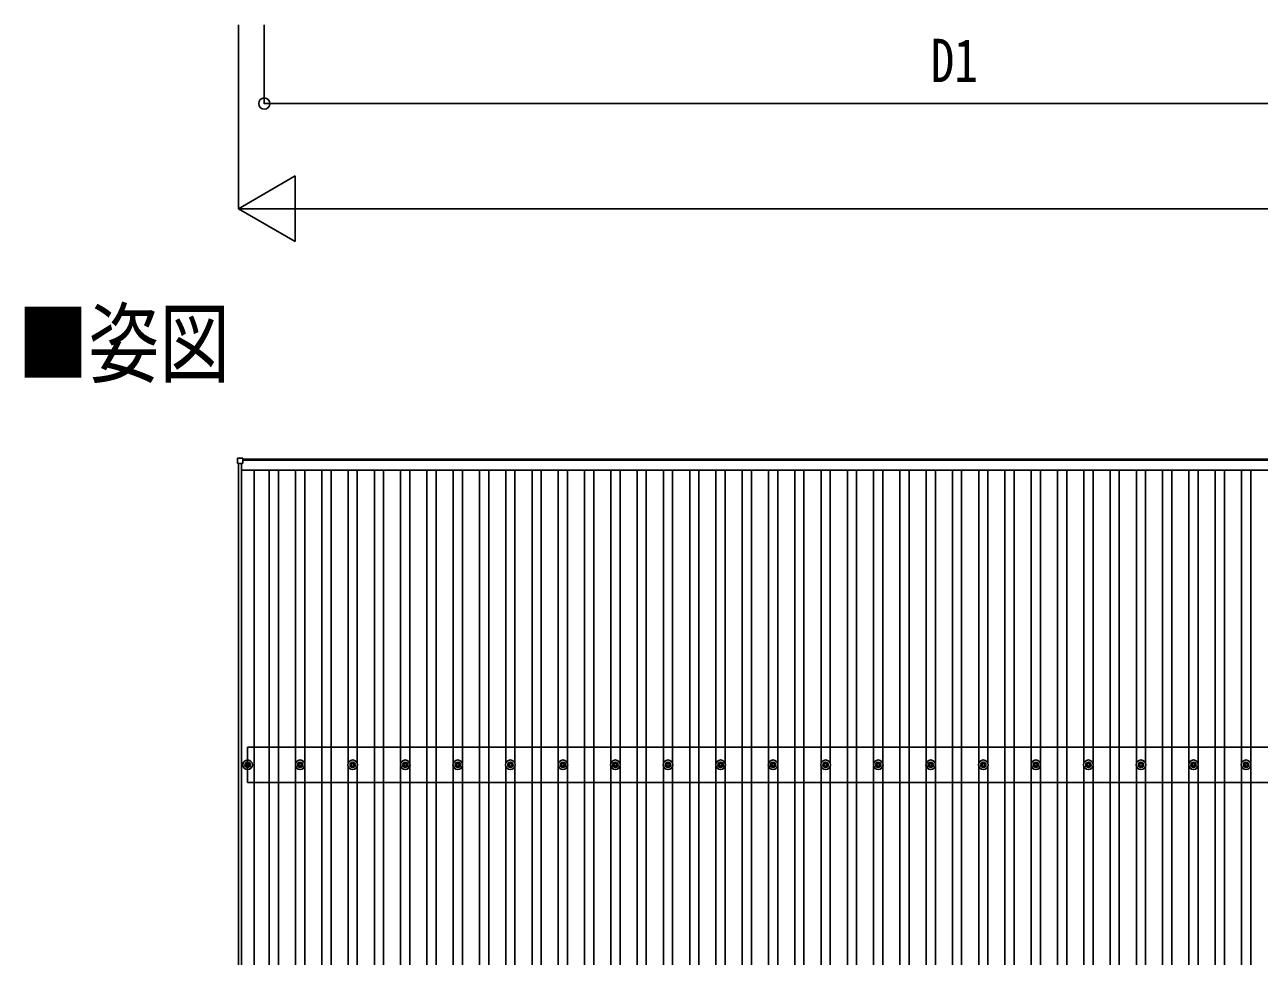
# Model space of a CAD drawing. Units: millimetres, scale not verified. Extents: x -21025 to 21025, y -14850 to 14850.
# Drawn here: x -17775 to -13077, y 3781 to 7325 of the extents above; entities that cross this region are included whole.
import ezdxf
from ezdxf.enums import TextEntityAlignment as Align

# ---------------------------------------------------------------- set-up
doc = ezdxf.new("R2010")
doc.units = ezdxf.units.MM
doc.header["$LTSCALE"] = 60
for name, color, linetype in [('0-2_USER1', 3, 'Continuous'), ('0-5_YKK_13', 4, 'Continuous'), ('0-6_YKK_A1', 4, 'Continuous'), ('0-7_YKK_D', 6, 'Continuous')]:
    doc.layers.add(name, color=color, linetype=linetype)
doc.styles.add('ＭＳ ゴシック', font='')
doc.styles.get('ＭＳ ゴシック').set_extended_font_data('MS Gothic')

msp = doc.modelspace()

# ---------------------------------------------------------------- linework, layer by layer
at = {"layer": '0-5_YKK_13'}
for p, q in [((-16965.2, 5657.17), (-16965.2, 5675.17)), ((-16964.2, 5676.17), (-16946.2, 5676.17)), ((-16946.2, 5656.17), (-16964.2, 5656.17)), ((-16945.2, 5675.17), (-16945.2, 5657.17)), ((-16936.9, 4511.49), (-16932.48, 4511.49)), ((-16928.65, 4519.74), (-16928.65, 4515.32)), ((-16925.15, 4519.74), (-16925.15, 4515.32)), ((-16921.32, 4511.49), (-16916.9, 4511.49)), ((-16736.9, 4511.49), (-16732.48, 4511.49)), ((-16728.65, 4519.74), (-16728.65, 4515.32)), ((-16725.15, 4519.74), (-16725.15, 4515.32)), ((-16721.32, 4511.49), (-16716.9, 4511.49)), ((-16536.9, 4511.49), (-16532.49, 4511.49)), ((-16528.65, 4519.74), (-16528.65, 4515.32)), ((-16525.15, 4519.74), (-16525.15, 4515.32)), ((-16521.32, 4511.49), (-16516.91, 4511.49)), ((-16336.9, 4511.49), (-16332.49, 4511.49)), ((-16328.65, 4519.74), (-16328.65, 4515.32)), ((-16325.15, 4519.74), (-16325.15, 4515.32)), ((-16321.32, 4511.49), (-16316.91, 4511.49)), ((-16136.9, 4511.49), (-16132.49, 4511.49)), ((-16128.65, 4519.74), (-16128.65, 4515.32)), ((-16125.15, 4519.74), (-16125.15, 4515.32)), ((-16121.32, 4511.49), (-16116.91, 4511.49)), ((-15936.9, 4511.49), (-15932.49, 4511.49)), ((-15928.65, 4519.74), (-15928.65, 4515.32)), ((-15925.15, 4519.74), (-15925.15, 4515.32)), ((-15921.32, 4511.49), (-15916.91, 4511.49)), ((-15736.9, 4511.49), (-15732.49, 4511.49)), ((-15728.65, 4519.74), (-15728.65, 4515.32)), ((-15725.15, 4519.74), (-15725.15, 4515.32)), ((-15721.32, 4511.49), (-15716.91, 4511.49)), ((-15536.9, 4511.49), (-15532.49, 4511.49)), ((-15528.65, 4519.74), (-15528.65, 4515.32)), ((-15525.15, 4519.74), (-15525.15, 4515.32)), ((-15521.32, 4511.49), (-15516.91, 4511.49)), ((-15336.9, 4511.49), (-15332.49, 4511.49)), ((-15328.65, 4519.74), (-15328.65, 4515.32)), ((-15325.15, 4519.74), (-15325.15, 4515.32)), ((-15321.32, 4511.49), (-15316.91, 4511.49)), ((-15136.9, 4511.49), (-15132.49, 4511.49)), ((-15128.65, 4519.74), (-15128.65, 4515.32)), ((-15125.15, 4519.74), (-15125.15, 4515.32)), ((-15121.32, 4511.49), (-15116.91, 4511.49)), ((-14936.9, 4511.49), (-14932.49, 4511.49)), ((-14928.65, 4519.74), (-14928.65, 4515.32)), ((-14925.15, 4519.74), (-14925.15, 4515.32)), ((-14921.32, 4511.49), (-14916.91, 4511.49)), ((-14736.9, 4511.49), (-14732.49, 4511.49)), ((-14728.65, 4519.74), (-14728.65, 4515.32)), ((-14725.15, 4519.74), (-14725.15, 4515.32)), ((-14721.32, 4511.49), (-14716.91, 4511.49)), ((-14536.9, 4511.49), (-14532.49, 4511.49)), ((-14528.65, 4519.74), (-14528.65, 4515.32)), ((-14525.15, 4519.74), (-14525.15, 4515.32)), ((-14521.32, 4511.49), (-14516.91, 4511.49)), ((-14336.9, 4511.49), (-14332.49, 4511.49)), ((-14328.65, 4519.74), (-14328.65, 4515.32)), ((-14325.15, 4519.74), (-14325.15, 4515.32)), ((-14321.32, 4511.49), (-14316.91, 4511.49)), ((-14136.9, 4511.49), (-14132.49, 4511.49)), ((-14128.65, 4519.74), (-14128.65, 4515.32)), ((-14125.15, 4519.74), (-14125.15, 4515.32)), ((-14121.32, 4511.49), (-14116.91, 4511.49)), ((-13936.9, 4511.49), (-13932.49, 4511.49)), ((-13928.65, 4519.74), (-13928.65, 4515.32)), ((-13925.15, 4519.74), (-13925.15, 4515.32)), ((-13921.32, 4511.49), (-13916.91, 4511.49)), ((-13736.9, 4511.49), (-13732.49, 4511.49)), ((-13728.65, 4519.74), (-13728.65, 4515.32)), ((-13725.15, 4519.74), (-13725.15, 4515.32)), ((-13721.32, 4511.49), (-13716.91, 4511.49)), ((-13536.9, 4511.49), (-13532.49, 4511.49)), ((-13528.65, 4519.74), (-13528.65, 4515.32)), ((-13525.15, 4519.74), (-13525.15, 4515.32)), ((-13521.32, 4511.49), (-13516.91, 4511.49)), ((-13336.9, 4511.49), (-13332.49, 4511.49)), ((-13328.65, 4519.74), (-13328.65, 4515.32)), ((-13325.15, 4519.74), (-13325.15, 4515.32)), ((-13321.32, 4511.49), (-13316.91, 4511.49)), ((-13136.9, 4511.49), (-13132.49, 4511.49)), ((-13128.65, 4519.74), (-13128.65, 4515.32)), ((-13125.15, 4519.74), (-13125.15, 4515.32)), ((-13121.32, 4511.49), (-13116.91, 4511.49)), ((-16936.9, 4507.99), (-16932.48, 4507.99)), ((-16928.65, 4504.16), (-16928.65, 4499.74)), ((-16925.15, 4504.16), (-16925.15, 4499.74)), ((-16921.32, 4507.99), (-16916.9, 4507.99)), ((-16736.9, 4507.99), (-16732.48, 4507.99)), ((-16728.65, 4504.16), (-16728.65, 4499.74)), ((-16725.15, 4504.16), (-16725.15, 4499.74)), ((-16721.32, 4507.99), (-16716.9, 4507.99)), ((-16536.9, 4507.99), (-16532.49, 4507.99)), ((-16528.65, 4504.16), (-16528.65, 4499.74)), ((-16525.15, 4504.16), (-16525.15, 4499.74)), ((-16521.32, 4507.99), (-16516.91, 4507.99)), ((-16336.9, 4507.99), (-16332.49, 4507.99)), ((-16328.65, 4504.16), (-16328.65, 4499.74)), ((-16325.15, 4504.16), (-16325.15, 4499.74)), ((-16321.32, 4507.99), (-16316.91, 4507.99)), ((-16136.9, 4507.99), (-16132.49, 4507.99)), ((-16128.65, 4504.16), (-16128.65, 4499.74)), ((-16125.15, 4504.16), (-16125.15, 4499.74)), ((-16121.32, 4507.99), (-16116.91, 4507.99)), ((-15936.9, 4507.99), (-15932.49, 4507.99)), ((-15928.65, 4504.16), (-15928.65, 4499.74)), ((-15925.15, 4504.16), (-15925.15, 4499.74)), ((-15921.32, 4507.99), (-15916.91, 4507.99)), ((-15736.9, 4507.99), (-15732.49, 4507.99)), ((-15728.65, 4504.16), (-15728.65, 4499.74)), ((-15725.15, 4504.16), (-15725.15, 4499.74)), ((-15721.32, 4507.99), (-15716.91, 4507.99)), ((-15536.9, 4507.99), (-15532.49, 4507.99)), ((-15528.65, 4504.16), (-15528.65, 4499.74)), ((-15525.15, 4504.16), (-15525.15, 4499.74)), ((-15521.32, 4507.99), (-15516.91, 4507.99)), ((-15336.9, 4507.99), (-15332.49, 4507.99)), ((-15328.65, 4504.16), (-15328.65, 4499.74)), ((-15325.15, 4504.16), (-15325.15, 4499.74)), ((-15321.32, 4507.99), (-15316.91, 4507.99)), ((-15136.9, 4507.99), (-15132.49, 4507.99)), ((-15128.65, 4504.16), (-15128.65, 4499.74)), ((-15125.15, 4504.16), (-15125.15, 4499.74)), ((-15121.32, 4507.99), (-15116.91, 4507.99)), ((-14936.9, 4507.99), (-14932.49, 4507.99)), ((-14928.65, 4504.16), (-14928.65, 4499.74)), ((-14925.15, 4504.16), (-14925.15, 4499.74)), ((-14921.32, 4507.99), (-14916.91, 4507.99)), ((-14736.9, 4507.99), (-14732.49, 4507.99)), ((-14728.65, 4504.16), (-14728.65, 4499.74)), ((-14725.15, 4504.16), (-14725.15, 4499.74)), ((-14721.32, 4507.99), (-14716.91, 4507.99)), ((-14536.9, 4507.99), (-14532.49, 4507.99)), ((-14528.65, 4504.16), (-14528.65, 4499.74)), ((-14525.15, 4504.16), (-14525.15, 4499.74)), ((-14521.32, 4507.99), (-14516.91, 4507.99)), ((-14336.9, 4507.99), (-14332.49, 4507.99)), ((-14328.65, 4504.16), (-14328.65, 4499.74)), ((-14325.15, 4504.16), (-14325.15, 4499.74)), ((-14321.32, 4507.99), (-14316.91, 4507.99)), ((-14136.9, 4507.99), (-14132.49, 4507.99)), ((-14128.65, 4504.16), (-14128.65, 4499.74)), ((-14125.15, 4504.16), (-14125.15, 4499.74)), ((-14121.32, 4507.99), (-14116.91, 4507.99)), ((-13936.9, 4507.99), (-13932.49, 4507.99)), ((-13928.65, 4504.16), (-13928.65, 4499.74)), ((-13925.15, 4504.16), (-13925.15, 4499.74)), ((-13921.32, 4507.99), (-13916.91, 4507.99)), ((-13736.9, 4507.99), (-13732.49, 4507.99)), ((-13728.65, 4504.16), (-13728.65, 4499.74)), ((-13725.15, 4504.16), (-13725.15, 4499.74)), ((-13721.32, 4507.99), (-13716.91, 4507.99)), ((-13536.9, 4507.99), (-13532.49, 4507.99)), ((-13528.65, 4504.16), (-13528.65, 4499.74)), ((-13525.15, 4504.16), (-13525.15, 4499.74)), ((-13521.32, 4507.99), (-13516.91, 4507.99)), ((-13336.9, 4507.99), (-13332.49, 4507.99)), ((-13328.65, 4504.16), (-13328.65, 4499.74)), ((-13325.15, 4504.16), (-13325.15, 4499.74)), ((-13321.32, 4507.99), (-13316.91, 4507.99)), ((-13136.9, 4507.99), (-13132.49, 4507.99)), ((-13128.65, 4504.16), (-13128.65, 4499.74)), ((-13125.15, 4504.16), (-13125.15, 4499.74)), ((-13121.32, 4507.99), (-13116.91, 4507.99))]:
    msp.add_line(p, q, dxfattribs=at)
for centre, radius in [((-16926.9, 4509.74), 18.25), ((-16926.9, 4509.74), 10.15), ((-16926.9, 4509.74), 5.85), ((-16926.9, 4509.74), 5.25), ((-16726.9, 4509.74), 18.25), ((-16726.9, 4509.74), 10.15), ((-16726.9, 4509.74), 5.85), ((-16726.9, 4509.74), 5.25), ((-16526.9, 4509.74), 18.25), ((-16526.9, 4509.74), 10.15), ((-16526.9, 4509.74), 5.85), ((-16526.9, 4509.74), 5.25), ((-16326.9, 4509.74), 18.25), ((-16326.9, 4509.74), 10.15), ((-16326.9, 4509.74), 5.85), ((-16326.9, 4509.74), 5.25), ((-16126.9, 4509.74), 18.25), ((-16126.9, 4509.74), 10.15), ((-16126.9, 4509.74), 5.85), ((-16126.9, 4509.74), 5.25), ((-15926.9, 4509.74), 18.25), ((-15926.9, 4509.74), 10.15), ((-15926.9, 4509.74), 5.85), ((-15926.9, 4509.74), 5.25), ((-15726.9, 4509.74), 18.25), ((-15726.9, 4509.74), 10.15), ((-15726.9, 4509.74), 5.85), ((-15726.9, 4509.74), 5.25), ((-15526.9, 4509.74), 18.25), ((-15526.9, 4509.74), 10.15), ((-15526.9, 4509.74), 5.85), ((-15526.9, 4509.74), 5.25), ((-15326.9, 4509.74), 18.25), ((-15326.9, 4509.74), 10.15), ((-15326.9, 4509.74), 5.85), ((-15326.9, 4509.74), 5.25), ((-15126.9, 4509.74), 18.25), ((-15126.9, 4509.74), 10.15), ((-15126.9, 4509.74), 5.85), ((-15126.9, 4509.74), 5.25), ((-14926.9, 4509.74), 18.25), ((-14926.9, 4509.74), 10.15), ((-14926.9, 4509.74), 5.85), ((-14926.9, 4509.74), 5.25), ((-14726.9, 4509.74), 18.25), ((-14726.9, 4509.74), 10.15), ((-14726.9, 4509.74), 5.85), ((-14726.9, 4509.74), 5.25), ((-14526.9, 4509.74), 18.25), ((-14526.9, 4509.74), 10.15), ((-14526.9, 4509.74), 5.85), ((-14526.9, 4509.74), 5.25), ((-14326.9, 4509.74), 18.25), ((-14326.9, 4509.74), 10.15), ((-14326.9, 4509.74), 5.85), ((-14326.9, 4509.74), 5.25), ((-14126.9, 4509.74), 18.25), ((-14126.9, 4509.74), 10.15), ((-14126.9, 4509.74), 5.85), ((-14126.9, 4509.74), 5.25), ((-13926.9, 4509.74), 18.25), ((-13926.9, 4509.74), 10.15), ((-13926.9, 4509.74), 5.85), ((-13926.9, 4509.74), 5.25), ((-13726.9, 4509.74), 18.25), ((-13726.9, 4509.74), 10.15), ((-13726.9, 4509.74), 5.85), ((-13726.9, 4509.74), 5.25), ((-13526.9, 4509.74), 18.25), ((-13526.9, 4509.74), 10.15), ((-13526.9, 4509.74), 5.85), ((-13526.9, 4509.74), 5.25), ((-13326.9, 4509.74), 18.25), ((-13326.9, 4509.74), 10.15), ((-13326.9, 4509.74), 5.85), ((-13326.9, 4509.74), 5.25), ((-13126.9, 4509.74), 18.25), ((-13126.9, 4509.74), 10.15), ((-13126.9, 4509.74), 5.85), ((-13126.9, 4509.74), 5.25)]:
    msp.add_circle(centre, radius, dxfattribs=at)
for centre, start, end in [((-16964.2, 5675.17), 90, 180), ((-16964.2, 5657.17), 180, 270), ((-16946.2, 5675.17), 0, 90), ((-16946.2, 5657.17), 270, 0)]:
    msp.add_arc(centre, 1, start, end, dxfattribs=at)
at = {"layer": '0-6_YKK_A1'}
for p, q in [((-16961.9, 257.75), (-16961.9, 5656.17)), ((-16949.9, 257.75), (-16949.9, 5656.17)), ((-16945.2, 5672.87), (-11536.9, 5672.87)), ((-11551.9, 5668.08), (-16945.2, 5668.08)), ((-16949.9, 5630.08), (-11551.9, 5630.08)), ((-16901.9, 289.03), (-16901.9, 5630.08)), ((-16844.4, 289.03), (-16844.4, 5630.08)), ((-16809.4, 289.03), (-16809.4, 5630.08)), ((-16744.4, 4514.92), (-16744.4, 5630.08)), ((-16709.4, 4514.92), (-16709.4, 5630.08)), ((-16644.4, 289.03), (-16644.4, 5630.08)), ((-16609.4, 289.03), (-16609.4, 5630.08)), ((-16544.4, 4514.93), (-16544.4, 5630.08)), ((-16509.4, 4514.91), (-16509.4, 5630.08)), ((-16444.4, 289.03), (-16444.4, 5630.08)), ((-16409.4, 289.03), (-16409.4, 5630.08)), ((-16344.4, 4514.93), (-16344.4, 5630.08)), ((-16309.4, 4514.91), (-16309.4, 5630.08)), ((-16244.4, 289.03), (-16244.4, 5630.08)), ((-16209.4, 289.03), (-16209.4, 5630.08)), ((-16144.4, 4514.93), (-16144.4, 5630.08)), ((-16109.4, 4514.91), (-16109.4, 5630.08)), ((-16044.4, 289.03), (-16044.4, 5630.08)), ((-16009.4, 289.03), (-16009.4, 5630.08)), ((-15944.4, 4514.93), (-15944.4, 5630.08)), ((-15909.4, 4514.91), (-15909.4, 5630.08)), ((-15844.4, 289.03), (-15844.4, 5630.08)), ((-15809.4, 289.03), (-15809.4, 5630.08)), ((-15744.4, 4514.93), (-15744.4, 5630.08)), ((-15709.4, 4514.91), (-15709.4, 5630.08)), ((-15644.4, 289.03), (-15644.4, 5630.08)), ((-15609.4, 289.03), (-15609.4, 5630.08)), ((-15544.4, 4514.93), (-15544.4, 5630.08)), ((-15509.4, 4514.91), (-15509.4, 5630.08)), ((-15444.4, 289.03), (-15444.4, 5630.08)), ((-15409.4, 289.03), (-15409.4, 5630.08)), ((-15344.4, 4514.93), (-15344.4, 5630.08)), ((-15309.4, 4514.91), (-15309.4, 5630.08)), ((-15244.4, 289.03), (-15244.4, 5630.08)), ((-15209.4, 289.03), (-15209.4, 5630.08)), ((-15144.4, 4514.93), (-15144.4, 5630.08)), ((-15109.4, 4514.91), (-15109.4, 5630.08)), ((-15044.4, 289.03), (-15044.4, 5630.08)), ((-15009.4, 289.03), (-15009.4, 5630.08)), ((-14944.4, 4514.93), (-14944.4, 5630.08)), ((-14909.4, 4514.91), (-14909.4, 5630.08)), ((-14844.4, 289.03), (-14844.4, 5630.08)), ((-14809.4, 289.03), (-14809.4, 5630.08)), ((-14744.4, 4514.93), (-14744.4, 5630.08)), ((-14709.4, 4514.91), (-14709.4, 5630.08)), ((-14644.4, 289.03), (-14644.4, 5630.08)), ((-14609.4, 289.03), (-14609.4, 5630.08)), ((-14544.4, 4514.93), (-14544.4, 5630.08)), ((-14509.4, 4514.91), (-14509.4, 5630.08)), ((-14444.4, 289.03), (-14444.4, 5630.08)), ((-14409.4, 289.03), (-14409.4, 5630.08)), ((-14344.4, 4514.93), (-14344.4, 5630.08)), ((-14309.4, 4514.91), (-14309.4, 5630.08)), ((-14244.4, 289.03), (-14244.4, 5630.08)), ((-14209.4, 289.03), (-14209.4, 5630.08)), ((-14144.4, 4514.93), (-14144.4, 5630.08)), ((-14109.4, 4514.91), (-14109.4, 5630.08)), ((-14044.4, 289.03), (-14044.4, 5630.08)), ((-14009.4, 289.03), (-14009.4, 5630.08)), ((-13944.4, 4514.93), (-13944.4, 5630.08)), ((-13909.4, 4514.91), (-13909.4, 5630.08)), ((-13844.4, 289.03), (-13844.4, 5630.08)), ((-13809.4, 289.03), (-13809.4, 5630.08)), ((-13744.4, 4514.93), (-13744.4, 5630.08)), ((-13709.4, 4514.91), (-13709.4, 5630.08)), ((-13644.4, 289.03), (-13644.4, 5630.08)), ((-13609.4, 289.03), (-13609.4, 5630.08)), ((-13544.4, 4514.93), (-13544.4, 5630.08)), ((-13509.4, 4514.91), (-13509.4, 5630.08)), ((-13444.4, 289.03), (-13444.4, 5630.08)), ((-13409.4, 289.03), (-13409.4, 5630.08)), ((-13344.4, 4514.93), (-13344.4, 5630.08)), ((-13309.4, 4514.91), (-13309.4, 5630.08)), ((-13244.4, 289.03), (-13244.4, 5630.08)), ((-13209.4, 289.03), (-13209.4, 5630.08)), ((-13144.4, 4514.93), (-13144.4, 5630.08)), ((-13109.4, 4514.91), (-13109.4, 5630.08)), ((-6126.9, 4576.74), (-16926.9, 4576.74)), ((-16926.9, 4442.74), (-16926.9, 4576.74)), ((-16744.4, 1414.92), (-16744.4, 4504.56)), ((-16709.4, 1414.92), (-16709.4, 4504.56)), ((-16544.4, 1414.92), (-16544.4, 4504.55)), ((-16509.4, 1414.92), (-16509.4, 4504.57)), ((-16344.4, 1414.92), (-16344.4, 4504.55)), ((-16309.4, 1414.92), (-16309.4, 4504.57)), ((-16144.4, 1414.92), (-16144.4, 4504.55)), ((-16109.4, 1414.92), (-16109.4, 4504.57)), ((-15944.4, 1414.92), (-15944.4, 4504.55)), ((-15909.4, 1414.92), (-15909.4, 4504.57)), ((-15744.4, 1414.92), (-15744.4, 4504.55)), ((-15709.4, 1414.92), (-15709.4, 4504.57)), ((-15544.4, 1414.92), (-15544.4, 4504.55)), ((-15509.4, 1414.92), (-15509.4, 4504.57)), ((-15344.4, 1414.92), (-15344.4, 4504.55)), ((-15309.4, 1414.92), (-15309.4, 4504.57)), ((-15144.4, 1414.92), (-15144.4, 4504.55)), ((-15109.4, 1414.92), (-15109.4, 4504.57)), ((-14944.4, 1414.92), (-14944.4, 4504.55)), ((-14909.4, 1414.92), (-14909.4, 4504.57)), ((-14744.4, 1414.92), (-14744.4, 4504.55)), ((-14709.4, 1414.92), (-14709.4, 4504.57)), ((-14544.4, 1414.92), (-14544.4, 4504.55)), ((-14509.4, 1414.92), (-14509.4, 4504.57)), ((-14344.4, 1414.92), (-14344.4, 4504.55)), ((-14309.4, 1414.92), (-14309.4, 4504.57)), ((-14144.4, 1414.92), (-14144.4, 4504.55)), ((-14109.4, 1414.92), (-14109.4, 4504.57)), ((-13944.4, 1414.92), (-13944.4, 4504.55)), ((-13909.4, 1414.92), (-13909.4, 4504.57)), ((-13744.4, 1414.92), (-13744.4, 4504.55)), ((-13709.4, 1414.92), (-13709.4, 4504.57)), ((-13544.4, 1414.92), (-13544.4, 4504.55)), ((-13509.4, 1414.92), (-13509.4, 4504.57)), ((-13344.4, 1414.92), (-13344.4, 4504.55)), ((-13309.4, 1414.92), (-13309.4, 4504.57)), ((-13144.4, 1414.92), (-13144.4, 4504.55)), ((-13109.4, 1414.92), (-13109.4, 4504.57)), ((-6126.9, 4442.74), (-16926.9, 4442.74))]:
    msp.add_line(p, q, dxfattribs=at)
at = {"layer": '0-7_YKK_D'}
for p, q in [((-16961.9, 7324.87), (-16961.9, 6623.87)), ((-16863.4, 7324.87), (-16863.4, 7023.87)), ((-16863.4, 7024.87), (-11526.9, 7024.87)), ((-16961.9, 6624.87), (-16745.39, 6749.87)), ((-16745.39, 6499.87), (-16745.39, 6749.87)), ((-16961.9, 6624.87), (-16745.39, 6499.87)), ((-16961.9, 6624.87), (-16528.89, 6624.87)), ((-6341.9, 6624.87), (-16711.9, 6624.87))]:
    msp.add_line(p, q, dxfattribs=at)
msp.add_circle((-16863.4, 7024.87), 21.25, dxfattribs=at)

# ---------------------------------------------------------------- texts
at = {"layer": '0-2_USER1', "style": 'ＭＳ ゴシック', "width": 0.8}
msp.add_text('■姿図', height=247.1, dxfattribs=at).set_placement((-17802.14, 5914.83), align=Align.BOTTOM_LEFT)
at = {"layer": '0-7_YKK_D', "style": 'ＭＳ ゴシック', "width": 0.8}
msp.add_text('D1', height=165, dxfattribs=at).set_placement((-14327.15, 7056.87), align=Align.BOTTOM_LEFT)

doc.saveas('drawing.dxf')
